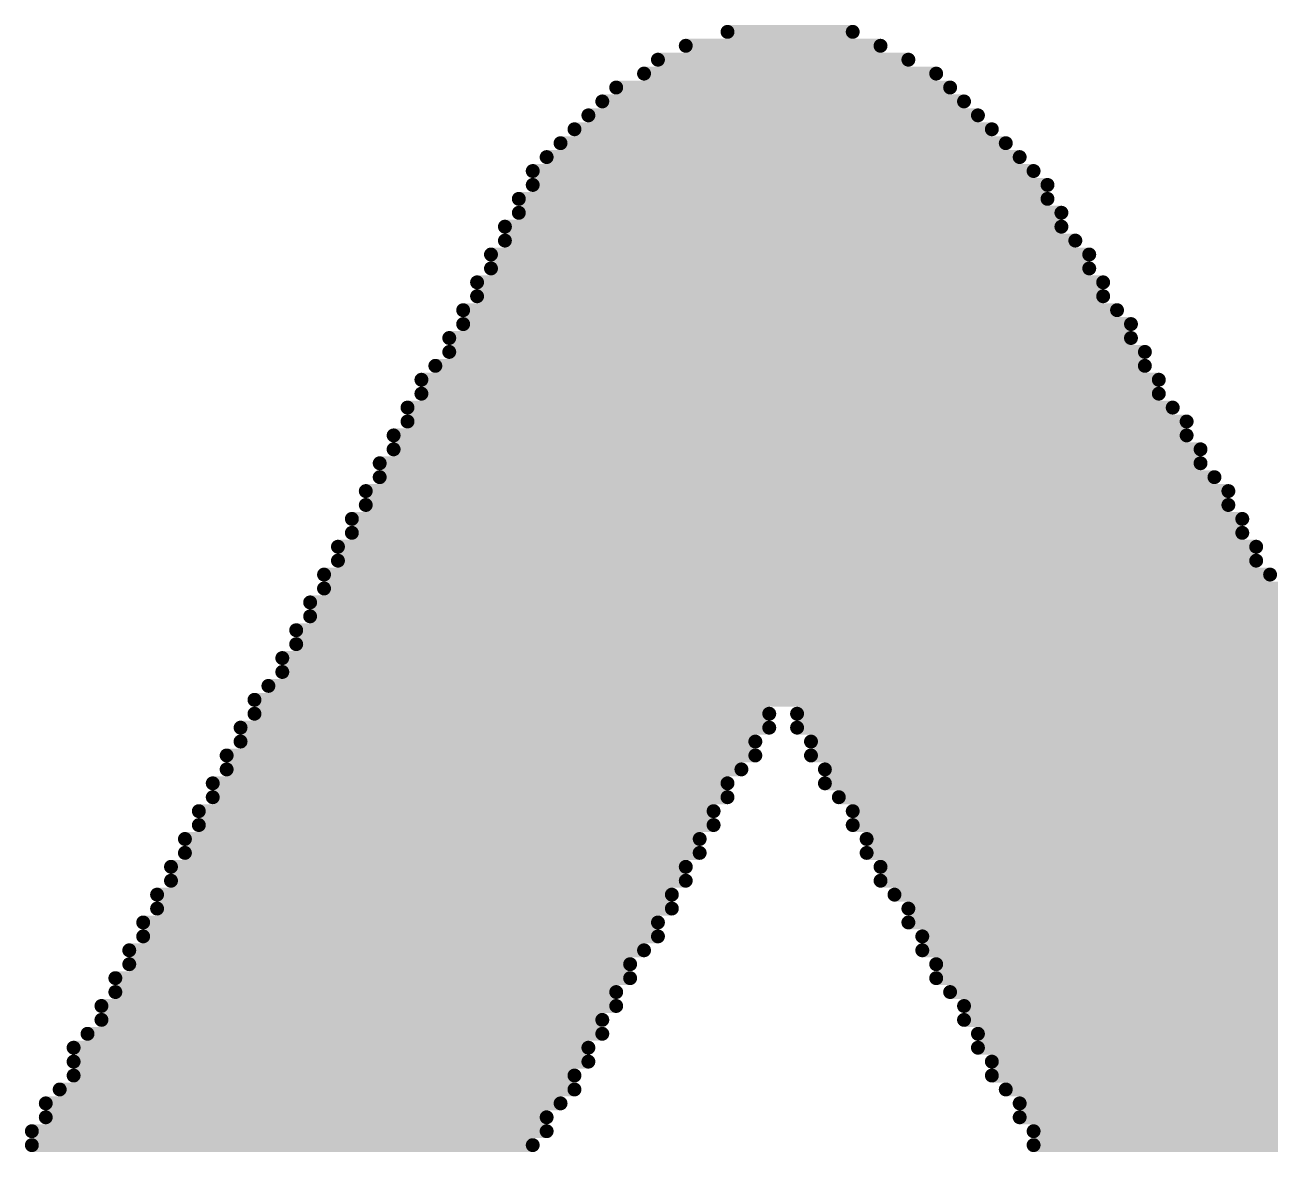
# Model space of a CAD drawing. Header units: inches. Extents: x 32166 to 66782, y 2386 to 7162.
# Drawn here: x 33112.84 to 33135.57, y 3700.85 to 3721.42 of the extents above; entities that cross this region are included whole.
import ezdxf

# ---------------------------------------------------------------- set-up
doc = ezdxf.new("R2010")
doc.units = ezdxf.units.IN
doc.header["$LTSCALE"] = 0.64311
doc.header["$MEASUREMENT"] = 0
doc.layers.get('0').update_dxf_attribs({"linetype": 'CONTINUOUS'})
doc.layers.add('TOPOVERLAY', color=2, linetype='CONTINUOUS')

# ---------------------------------------------------------------- blocks, each defined once
blk = doc.blocks.new('_________1')
at = {"layer": 'TOPOVERLAY', "const_width": 0.0254}
for points in [[(-0.4572, -2.4892), (-1.4986, -2.4892)], [(1.3716, -2.4892), (0.4572, -2.4892)], [(-0.4572, -2.5146), (-1.4986, -2.5146)], [(1.3716, -2.5146), (0.4318, -2.5146)], [(-0.4318, -2.54), (-1.4732, -2.54)], [(1.3462, -2.54), (0.4318, -2.54)], [(-0.4318, -2.5654), (-1.4732, -2.5654)], [(1.3462, -2.5654), (0.4064, -2.5654)], [(-0.4064, -2.5908), (-1.4478, -2.5908)], [(1.3208, -2.5908), (0.381, -2.5908)], [(-0.381, -2.6162), (-1.4224, -2.6162)], [(1.2954, -2.6162), (0.381, -2.6162)], [(-0.381, -2.6416), (-1.4224, -2.6416)], [(1.2954, -2.6416), (0.3556, -2.6416)], [(-0.3556, -2.667), (-1.397, -2.667)], [(1.2954, -2.667), (0.3556, -2.667)], [(-0.3556, -2.6924), (-1.397, -2.6924)], [(1.27, -2.6924), (0.3302, -2.6924)], [(-0.3302, -2.7178), (-1.3716, -2.7178)], [(1.2446, -2.7178), (0.3302, -2.7178)], [(-0.3302, -2.7432), (-1.3462, -2.7432)], [(1.2446, -2.7432), (0.3048, -2.7432)], [(-0.3048, -2.7686), (-1.3462, -2.7686)], [(1.2192, -2.7686), (0.3048, -2.7686)], [(-0.2794, -2.794), (-1.3208, -2.794)], [(1.2192, -2.794), (0.2794, -2.794)], [(-0.2794, -2.8194), (-1.3208, -2.8194)], [(1.1938, -2.8194), (0.2794, -2.8194)], [(-0.254, -2.8448), (-1.2954, -2.8448)], [(1.1938, -2.8448), (0.254, -2.8448)], [(-0.254, -2.8702), (-1.27, -2.8702)], [(1.1684, -2.8702), (0.2286, -2.8702)], [(-0.2286, -2.8956), (-1.27, -2.8956)], [(1.1684, -2.8956), (0.2286, -2.8956)], [(-0.2286, -2.921), (-1.2446, -2.921)], [(1.143, -2.921), (0.2032, -2.921)], [(-0.2032, -2.9464), (-1.2446, -2.9464)], [(1.143, -2.9464), (0.2032, -2.9464)], [(-0.1778, -2.9718), (-1.2192, -2.9718)], [(1.1176, -2.9718), (0.1778, -2.9718)], [(-0.1778, -2.9972), (-1.1938, -2.9972)], [(1.1176, -2.9972), (0.1778, -2.9972)], [(-0.1524, -3.0226), (-1.1938, -3.0226)], [(1.0922, -3.0226), (0.1524, -3.0226)], [(-0.1524, -3.048), (-1.1684, -3.048)], [(1.0922, -3.048), (0.1524, -3.048)], [(-0.127, -3.0734), (-1.1684, -3.0734)], [(1.0668, -3.0734), (0.127, -3.0734)], [(-0.127, -3.0988), (-1.143, -3.0988)], [(1.0668, -3.0988), (0.127, -3.0988)], [(-0.1016, -3.1242), (-1.143, -3.1242)], [(1.0414, -3.1242), (0.1016, -3.1242)], [(-0.0762, -3.1496), (-1.1176, -3.1496)], [(1.0414, -3.1496), (0.1016, -3.1496)], [(-0.0762, -3.175), (-1.0922, -3.175)], [(1.016, -3.175), (0.0762, -3.175)], [(-0.0508, -3.2004), (-1.0922, -3.2004)], [(1.016, -3.2004), (0.0508, -3.2004)], [(-0.0508, -3.2258), (-1.0668, -3.2258)], [(0.9906, -3.2258), (0.0508, -3.2258)], [(-0.0254, -3.2512), (-1.0668, -3.2512)], [(0.9906, -3.2512), (0.0254, -3.2512)], [(-0.0254, -3.2766), (-1.0414, -3.2766)], [(0.9652, -3.2766), (0.0254, -3.2766)], [(0.9652, -3.302), (-1.016, -3.302)], [(0.9398, -3.3274), (-1.016, -3.3274)], [(0.9144, -3.3528), (-0.9906, -3.3528)], [(0.9144, -3.3782), (-0.9906, -3.3782)], [(0.889, -3.4036), (-0.9652, -3.4036)], [(0.889, -3.429), (-0.9398, -3.429)], [(0.8636, -3.4544), (-0.9398, -3.4544)], [(0.8636, -3.4798), (-0.9144, -3.4798)], [(0.8382, -3.5052), (-0.9144, -3.5052)], [(0.8382, -3.5306), (-0.889, -3.5306)], [(0.8128, -3.556), (-0.8636, -3.556)], [(0.8128, -3.5814), (-0.8636, -3.5814)], [(0.7874, -3.6068), (-0.8382, -3.6068)], [(0.7874, -3.6322), (-0.8382, -3.6322)], [(0.762, -3.6576), (-0.8128, -3.6576)], [(0.762, -3.683), (-0.8128, -3.683)], [(0.7366, -3.7084), (-0.7874, -3.7084)], [(0.7366, -3.7338), (-0.762, -3.7338)], [(0.7112, -3.7592), (-0.762, -3.7592)], [(0.7112, -3.7846), (-0.7366, -3.7846)], [(0.6858, -3.81), (-0.7366, -3.81)], [(0.6858, -3.8354), (-0.7112, -3.8354)], [(0.6604, -3.8608), (-0.6858, -3.8608)], [(0.6604, -3.8862), (-0.6858, -3.8862)], [(0.635, -3.9116), (-0.6604, -3.9116)], [(0.6096, -3.937), (-0.6604, -3.937)], [(0.6096, -3.9624), (-0.635, -3.9624)], [(0.5842, -3.9878), (-0.635, -3.9878)], [(0.5842, -4.0132), (-0.6096, -4.0132)], [(0.5588, -4.0386), (-0.5842, -4.0386)], [(0.5588, -4.064), (-0.5842, -4.064)], [(0.5334, -4.0894), (-0.5588, -4.0894)], [(0.5334, -4.1148), (-0.5588, -4.1148)], [(0.508, -4.1402), (-0.5334, -4.1402)], [(0.508, -4.1656), (-0.508, -4.1656)], [(0.4826, -4.191), (-0.508, -4.191)], [(0.4826, -4.2164), (-0.4826, -4.2164)], [(0.4572, -4.2418), (-0.4826, -4.2418)], [(0.4572, -4.2672), (-0.4572, -4.2672)], [(0.4318, -4.2926), (-0.4318, -4.2926)], [(0.4064, -4.318), (-0.4064, -4.318)], [(0.381, -4.3434), (-0.381, -4.3434)], [(0.3556, -4.3688), (-0.3556, -4.3688)], [(0.3302, -4.3942), (-0.3302, -4.3942)], [(0.3048, -4.4196), (-0.3048, -4.4196)], [(0.254, -4.445), (-0.2794, -4.445)], [(0.2286, -4.4704), (-0.2286, -4.4704)], [(0.1778, -4.4958), (-0.1778, -4.4958)], [(0.1016, -4.5212), (-0.127, -4.5212)]]:
    blk.add_lwpolyline(points, dxfattribs=at)
at = {"layer": 'TOPOVERLAY', "const_width": 0.0127}
for points in [[(-0.46355, -2.4892, 1), (-0.45085, -2.4892, 1)], [(0.45085, -2.4892, 1), (0.46355, -2.4892, 1)], [(1.36525, -2.4892, 1), (1.37795, -2.4892, 1)], [(-0.46355, -2.5146, 1), (-0.45085, -2.5146, 1)], [(0.42545, -2.5146, 1), (0.43815, -2.5146, 1)], [(1.36525, -2.5146, 1), (1.37795, -2.5146, 1)], [(-0.43815, -2.54, 1), (-0.42545, -2.54, 1)], [(0.42545, -2.54, 1), (0.43815, -2.54, 1)], [(1.33985, -2.54, 1), (1.35255, -2.54, 1)], [(-0.43815, -2.5654, 1), (-0.42545, -2.5654, 1)], [(0.40005, -2.5654, 1), (0.41275, -2.5654, 1)], [(1.33985, -2.5654, 1), (1.35255, -2.5654, 1)], [(-0.41275, -2.5908, 1), (-0.40005, -2.5908, 1)], [(0.37465, -2.5908, 1), (0.38735, -2.5908, 1)], [(1.31445, -2.5908, 1), (1.32715, -2.5908, 1)], [(-0.38735, -2.6162, 1), (-0.37465, -2.6162, 1)], [(0.37465, -2.6162, 1), (0.38735, -2.6162, 1)], [(1.28905, -2.6162, 1), (1.30175, -2.6162, 1)], [(-0.38735, -2.6416, 1), (-0.37465, -2.6416, 1)], [(0.34925, -2.6416, 1), (0.36195, -2.6416, 1)], [(1.28905, -2.6416, 1), (1.30175, -2.6416, 1)], [(-0.36195, -2.667, 1), (-0.34925, -2.667, 1)], [(0.34925, -2.667, 1), (0.36195, -2.667, 1)], [(1.28905, -2.667, 1), (1.30175, -2.667, 1)], [(-0.36195, -2.6924, 1), (-0.34925, -2.6924, 1)], [(0.32385, -2.6924, 1), (0.33655, -2.6924, 1)], [(1.26365, -2.6924, 1), (1.27635, -2.6924, 1)], [(-0.33655, -2.7178, 1), (-0.32385, -2.7178, 1)], [(0.32385, -2.7178, 1), (0.33655, -2.7178, 1)], [(1.23825, -2.7178, 1), (1.25095, -2.7178, 1)], [(-0.33655, -2.7432, 1), (-0.32385, -2.7432, 1)], [(0.29845, -2.7432, 1), (0.31115, -2.7432, 1)], [(1.23825, -2.7432, 1), (1.25095, -2.7432, 1)], [(-0.31115, -2.7686, 1), (-0.29845, -2.7686, 1)], [(0.29845, -2.7686, 1), (0.31115, -2.7686, 1)], [(1.21285, -2.7686, 1), (1.22555, -2.7686, 1)], [(-0.28575, -2.794, 1), (-0.27305, -2.794, 1)], [(0.27305, -2.794, 1), (0.28575, -2.794, 1)], [(1.21285, -2.794, 1), (1.22555, -2.794, 1)], [(-0.28575, -2.8194, 1), (-0.27305, -2.8194, 1)], [(0.27305, -2.8194, 1), (0.28575, -2.8194, 1)], [(1.18745, -2.8194, 1), (1.20015, -2.8194, 1)], [(-0.26035, -2.8448, 1), (-0.24765, -2.8448, 1)], [(0.24765, -2.8448, 1), (0.26035, -2.8448, 1)], [(1.18745, -2.8448, 1), (1.20015, -2.8448, 1)], [(-0.26035, -2.8702, 1), (-0.24765, -2.8702, 1)], [(0.22225, -2.8702, 1), (0.23495, -2.8702, 1)], [(1.16205, -2.8702, 1), (1.17475, -2.8702, 1)], [(-0.23495, -2.8956, 1), (-0.22225, -2.8956, 1)], [(0.22225, -2.8956, 1), (0.23495, -2.8956, 1)], [(1.16205, -2.8956, 1), (1.17475, -2.8956, 1)], [(-0.23495, -2.921, 1), (-0.22225, -2.921, 1)], [(0.19685, -2.921, 1), (0.20955, -2.921, 1)], [(1.13665, -2.921, 1), (1.14935, -2.921, 1)], [(-0.20955, -2.9464, 1), (-0.19685, -2.9464, 1)], [(0.19685, -2.9464, 1), (0.20955, -2.9464, 1)], [(1.13665, -2.9464, 1), (1.14935, -2.9464, 1)], [(-0.18415, -2.9718, 1), (-0.17145, -2.9718, 1)], [(0.17145, -2.9718, 1), (0.18415, -2.9718, 1)], [(1.11125, -2.9718, 1), (1.12395, -2.9718, 1)], [(-0.18415, -2.9972, 1), (-0.17145, -2.9972, 1)], [(0.17145, -2.9972, 1), (0.18415, -2.9972, 1)], [(1.11125, -2.9972, 1), (1.12395, -2.9972, 1)], [(-0.15875, -3.0226, 1), (-0.14605, -3.0226, 1)], [(0.14605, -3.0226, 1), (0.15875, -3.0226, 1)], [(1.08585, -3.0226, 1), (1.09855, -3.0226, 1)], [(-0.15875, -3.048, 1), (-0.14605, -3.048, 1)], [(0.14605, -3.048, 1), (0.15875, -3.048, 1)], [(1.08585, -3.048, 1), (1.09855, -3.048, 1)], [(-0.13335, -3.0734, 1), (-0.12065, -3.0734, 1)], [(0.12065, -3.0734, 1), (0.13335, -3.0734, 1)], [(1.06045, -3.0734, 1), (1.07315, -3.0734, 1)], [(-0.13335, -3.0988, 1), (-0.12065, -3.0988, 1)], [(0.12065, -3.0988, 1), (0.13335, -3.0988, 1)], [(1.06045, -3.0988, 1), (1.07315, -3.0988, 1)], [(-0.10795, -3.1242, 1), (-0.09525, -3.1242, 1)], [(0.09525, -3.1242, 1), (0.10795, -3.1242, 1)], [(1.03505, -3.1242, 1), (1.04775, -3.1242, 1)], [(-0.08255, -3.1496, 1), (-0.06985, -3.1496, 1)], [(0.09525, -3.1496, 1), (0.10795, -3.1496, 1)], [(1.03505, -3.1496, 1), (1.04775, -3.1496, 1)], [(-0.08255, -3.175, 1), (-0.06985, -3.175, 1)], [(0.06985, -3.175, 1), (0.08255, -3.175, 1)], [(1.00965, -3.175, 1), (1.02235, -3.175, 1)], [(-0.05715, -3.2004, 1), (-0.04445, -3.2004, 1)], [(0.04445, -3.2004, 1), (0.05715, -3.2004, 1)], [(1.00965, -3.2004, 1), (1.02235, -3.2004, 1)], [(-0.05715, -3.2258, 1), (-0.04445, -3.2258, 1)], [(0.04445, -3.2258, 1), (0.05715, -3.2258, 1)], [(0.98425, -3.2258, 1), (0.99695, -3.2258, 1)], [(-0.03175, -3.2512, 1), (-0.01905, -3.2512, 1)], [(0.01905, -3.2512, 1), (0.03175, -3.2512, 1)], [(0.98425, -3.2512, 1), (0.99695, -3.2512, 1)], [(-0.03175, -3.2766, 1), (-0.01905, -3.2766, 1)], [(0.01905, -3.2766, 1), (0.03175, -3.2766, 1)], [(0.95885, -3.2766, 1), (0.97155, -3.2766, 1)], [(0.95885, -3.302, 1), (0.97155, -3.302, 1)], [(0.93345, -3.3274, 1), (0.94615, -3.3274, 1)], [(0.90805, -3.3528, 1), (0.92075, -3.3528, 1)], [(0.90805, -3.3782, 1), (0.92075, -3.3782, 1)], [(0.88265, -3.4036, 1), (0.89535, -3.4036, 1)], [(0.88265, -3.429, 1), (0.89535, -3.429, 1)], [(0.85725, -3.4544, 1), (0.86995, -3.4544, 1)], [(0.85725, -3.4798, 1), (0.86995, -3.4798, 1)], [(0.83185, -3.5052, 1), (0.84455, -3.5052, 1)], [(-0.89535, -3.5306, 1), (-0.88265, -3.5306, 1)], [(0.83185, -3.5306, 1), (0.84455, -3.5306, 1)], [(-0.86995, -3.556, 1), (-0.85725, -3.556, 1)], [(0.80645, -3.556, 1), (0.81915, -3.556, 1)], [(-0.86995, -3.5814, 1), (-0.85725, -3.5814, 1)], [(0.80645, -3.5814, 1), (0.81915, -3.5814, 1)], [(-0.84455, -3.6068, 1), (-0.83185, -3.6068, 1)], [(0.78105, -3.6068, 1), (0.79375, -3.6068, 1)], [(-0.84455, -3.6322, 1), (-0.83185, -3.6322, 1)], [(0.78105, -3.6322, 1), (0.79375, -3.6322, 1)], [(-0.81915, -3.6576, 1), (-0.80645, -3.6576, 1)], [(0.75565, -3.6576, 1), (0.76835, -3.6576, 1)], [(-0.81915, -3.683, 1), (-0.80645, -3.683, 1)], [(0.75565, -3.683, 1), (0.76835, -3.683, 1)], [(-0.79375, -3.7084, 1), (-0.78105, -3.7084, 1)], [(0.73025, -3.7084, 1), (0.74295, -3.7084, 1)], [(-0.76835, -3.7338, 1), (-0.75565, -3.7338, 1)], [(0.73025, -3.7338, 1), (0.74295, -3.7338, 1)], [(-0.76835, -3.7592, 1), (-0.75565, -3.7592, 1)], [(0.70485, -3.7592, 1), (0.71755, -3.7592, 1)], [(-0.74295, -3.7846, 1), (-0.73025, -3.7846, 1)], [(0.70485, -3.7846, 1), (0.71755, -3.7846, 1)], [(-0.74295, -3.81, 1), (-0.73025, -3.81, 1)], [(0.67945, -3.81, 1), (0.69215, -3.81, 1)], [(-0.71755, -3.8354, 1), (-0.70485, -3.8354, 1)], [(0.67945, -3.8354, 1), (0.69215, -3.8354, 1)], [(-0.69215, -3.8608, 1), (-0.67945, -3.8608, 1)], [(0.65405, -3.8608, 1), (0.66675, -3.8608, 1)], [(-0.69215, -3.8862, 1), (-0.67945, -3.8862, 1)], [(0.65405, -3.8862, 1), (0.66675, -3.8862, 1)], [(-0.66675, -3.9116, 1), (-0.65405, -3.9116, 1)], [(0.62865, -3.9116, 1), (0.64135, -3.9116, 1)], [(-0.66675, -3.937, 1), (-0.65405, -3.937, 1)], [(0.60325, -3.937, 1), (0.61595, -3.937, 1)], [(-0.64135, -3.9624, 1), (-0.62865, -3.9624, 1)], [(0.60325, -3.9624, 1), (0.61595, -3.9624, 1)], [(-0.64135, -3.9878, 1), (-0.62865, -3.9878, 1)], [(0.57785, -3.9878, 1), (0.59055, -3.9878, 1)], [(-0.61595, -4.0132, 1), (-0.60325, -4.0132, 1)], [(0.57785, -4.0132, 1), (0.59055, -4.0132, 1)], [(-0.59055, -4.0386, 1), (-0.57785, -4.0386, 1)], [(0.55245, -4.0386, 1), (0.56515, -4.0386, 1)], [(-0.59055, -4.064, 1), (-0.57785, -4.064, 1)], [(0.55245, -4.064, 1), (0.56515, -4.064, 1)], [(-0.56515, -4.0894, 1), (-0.55245, -4.0894, 1)], [(0.52705, -4.0894, 1), (0.53975, -4.0894, 1)], [(-0.56515, -4.1148, 1), (-0.55245, -4.1148, 1)], [(0.52705, -4.1148, 1), (0.53975, -4.1148, 1)], [(-0.53975, -4.1402, 1), (-0.52705, -4.1402, 1)], [(0.50165, -4.1402, 1), (0.51435, -4.1402, 1)], [(-0.51435, -4.1656, 1), (-0.50165, -4.1656, 1)], [(0.50165, -4.1656, 1), (0.51435, -4.1656, 1)], [(-0.51435, -4.191, 1), (-0.50165, -4.191, 1)], [(0.47625, -4.191, 1), (0.48895, -4.191, 1)], [(-0.48895, -4.2164, 1), (-0.47625, -4.2164, 1)], [(0.47625, -4.2164, 1), (0.48895, -4.2164, 1)], [(-0.48895, -4.2418, 1), (-0.47625, -4.2418, 1)], [(0.45085, -4.2418, 1), (0.46355, -4.2418, 1)], [(-0.46355, -4.2672, 1), (-0.45085, -4.2672, 1)], [(0.45085, -4.2672, 1), (0.46355, -4.2672, 1)], [(-0.43815, -4.2926, 1), (-0.42545, -4.2926, 1)], [(0.42545, -4.2926, 1), (0.43815, -4.2926, 1)], [(-0.41275, -4.318, 1), (-0.40005, -4.318, 1)], [(0.40005, -4.318, 1), (0.41275, -4.318, 1)], [(-0.38735, -4.3434, 1), (-0.37465, -4.3434, 1)], [(0.37465, -4.3434, 1), (0.38735, -4.3434, 1)], [(-0.36195, -4.3688, 1), (-0.34925, -4.3688, 1)], [(0.34925, -4.3688, 1), (0.36195, -4.3688, 1)], [(-0.33655, -4.3942, 1), (-0.32385, -4.3942, 1)], [(0.32385, -4.3942, 1), (0.33655, -4.3942, 1)], [(-0.31115, -4.4196, 1), (-0.29845, -4.4196, 1)], [(0.29845, -4.4196, 1), (0.31115, -4.4196, 1)], [(-0.28575, -4.445, 1), (-0.27305, -4.445, 1)], [(0.24765, -4.445, 1), (0.26035, -4.445, 1)], [(-0.23495, -4.4704, 1), (-0.22225, -4.4704, 1)], [(0.22225, -4.4704, 1), (0.23495, -4.4704, 1)], [(-0.18415, -4.4958, 1), (-0.17145, -4.4958, 1)], [(0.17145, -4.4958, 1), (0.18415, -4.4958, 1)], [(-0.13335, -4.5212, 1), (-0.12065, -4.5212, 1)], [(0.09525, -4.5212, 1), (0.10795, -4.5212, 1)]]:
    blk.add_lwpolyline(points, format="xyb", close=True, dxfattribs=at)

msp = doc.modelspace()

# ---------------------------------------------------------------- block references
at = {"xscale": 10, "yscale": 10, "zscale": 10, "rotation": 180}
msp.add_blockref('_________1', (33126.68, 3676.081), dxfattribs=at)

doc.saveas('drawing.dxf')
